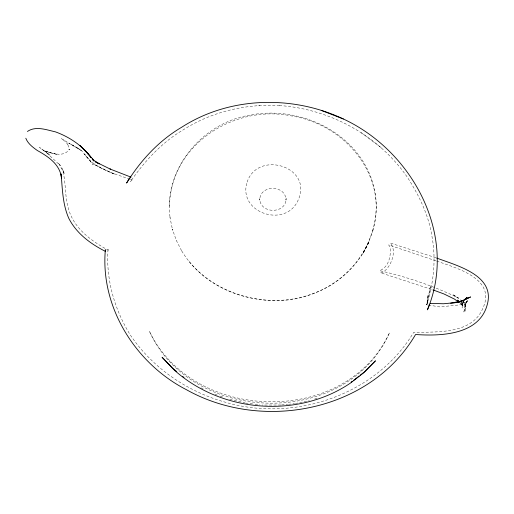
<?xml version="1.0" encoding="UTF-8"?>
<svg xmlns="http://www.w3.org/2000/svg" width="514" height="514" viewBox="0 0 514 514"><rect width="100%" height="100%" fill="white"/><g stroke="black" fill="none" stroke-linecap="round" stroke-linejoin="round"><path stroke-width="0.39" stroke-dasharray="2.57 1.93" d="M467.843 300.754L465.401 303.074L467.843 300.754L463.981 306.158L466.834 301.069L465.234 305.47L465.176 311.079L465.029 303.954L466.082 307.051L464.071 302.746L462.986 301.609M169.536 206.242C170.198 144.453 235.142 103.539 292.633 116.158C345.267 124.818 388.668 175.936 372.984 230.195L373.292 229.154L368.866 241.786L362.826 253.717L369.264 241.394C353.889 276.288 317.915 298.968 280.194 300.613C245.833 301.429 210.322 288.078 188.548 260.778M465.388 304.68L463.731 312.756L465.234 305.47M463.75 301.268L462.677 303.973L462.092 308.002L462.144 302.515L462.536 305.759L461.251 302.2L462.555 305.702L460.049 302.907M463.589 301.133L461.501 304.802L463.538 301.589M466.301 302.206L459.317 304.918L439.817 306.903L429.229 305.175M314.632 399.057L317.639 398.093M295.351 403.541L309.344 400.657M279.372 105.588L279.558 105.556C329.994 108.981 378.645 135.497 407.39 177.304C419.334 195.725 428.991 215.822 432.19 237.731C436.168 260.212 433.456 283.15 426.793 304.847L428.008 294.952L426.954 304.808L428.47 305.053M279.558 105.556C245.981 103.7 211.807 111.679 183.331 129.791C161.685 142.5 144.607 161.242 130.395 181.693L131.918 179.964L132.74 180.215L130.472 179.425M280.837 405.019L262.172 405.045M281.601 404.948L287.705 404.364M288.47 404.287L294.573 403.702M258.606 105.531L259.814 105.563M245.583 403.06L254.269 404.1M255.06 404.197L259.801 404.762M229.694 399.346L233.478 400.233M234.236 400.406L244.825 402.88M435.936 257.771L390.293 243.045C397.56 250.761 390.813 268.398 381.96 272.767L380.366 272.69L432.248 289.626M435.975 260.836L388.732 244.921L390.126 247.08C391.231 255.741 388.725 267.306 379.634 270.666C406.702 276.885 433.424 285.81 458.424 298.017L452.654 294.413L461.071 300.26M436.727 261.093C456.426 268.122 496.389 278.614 483.07 307.796C472.437 334.466 436.951 331.781 413.648 332.391C375.76 395.594 292.89 423.073 223.417 401.659C185.991 390.826 152.015 367.311 130.215 334.832C114.301 309.222 105.704 278.742 108.081 248.532L108.3 250.222C91.1 240.848 73.361 228.055 68.278 208.029C64.398 194.947 66.357 180.889 61.898 167.982L64.546 173.848L58.442 162.989L60.466 165.649L44.988 151.289L49.967 155.138L39.52 147.473L43.221 150.101L50.61 152.902L57.562 154.528L43.542 150.73C51.361 152.838 63.839 158.19 69.339 149.144L69.172 149.947L68.69 146.567L67.25 143.592L67.797 144.37L64.937 141.234L61.346 138.607L81.675 150.769L93.278 164.808L84.489 153.975C91.518 164.724 103.719 169.569 115.091 174.349L101.592 168.341L94.017 164.319L110.786 172.55L129.714 179.155M215.025 394.341L217.223 395.105M220.153 396.121L223.082 397.136M200.852 387.826L204.373 389.516M460.293 303.356L462.227 304.77L460.146 302.701M381.221 147.672L360.128 131.873M463.448 302.065L465.228 303.414L463.011 301.41M181.718 250.922C208.421 295.396 269.407 311.934 316.438 292.286C359.28 275.832 387.106 225.389 372.117 180.864C356.151 131.738 299.36 105.498 250.363 115.033C202.51 122.583 162.919 169.202 170.198 218.399L169.98 217.313L172.556 230.131L172.344 229.083L176.386 240.591M176.289 240.327L181.808 251.173M286.137 198.577L285.964 200.107C286.002 184.629 259.654 184.378 259.769 200.074L259.718 198.719C259.981 214.145 286.176 214.248 286.137 198.577M246.714 183.395C238.772 213.104 285.276 228.132 297.857 200.768C314.337 166.542 256.525 148.976 246.714 183.395M427.224 302.598L426.793 304.847L430.571 285.495L427.224 302.598M389.387 333.014C346.764 428.875 191.523 424.892 149.272 331.035C192.968 422.945 345.549 427.198 389.387 333.014M77.723 147.968L68.76 143.065L81.675 150.769L77.723 147.968"/><path stroke-width="0.77" d="M429.376 304.886L427.43 309.846C458.276 235.92 412.806 151.296 343.397 118.997C292.498 94.923 229.501 96.465 181.725 127.215C158.839 140.669 140.502 160.631 126.598 183.055L128.956 179.09L130.723 177.182M465.774 298.833L467.194 297.362L463.622 300.337L460.422 301.416M353.664 380.328L359.125 376.055M360.34 375.111L364.593 371.789L375.471 360.809L363.559 372.881L350.747 382.872C297.953 418.923 221.534 412.53 174.246 370.041L162.071 357.275L172.569 368.204L176.777 371.622M351.126 382.069L352.45 381.272M27.415 131.468C35.762 125.673 46.556 129.875 55.473 131.873C69.429 136.968 82.478 145.623 91.267 157.747M458.482 301.949L463.622 300.337L470.586 296.944L462.523 300.78L450.605 303.202L459.407 302.213L443.556 303.761L430.205 303.363M436.682 258.041C456.734 265.616 495.721 275.286 487.188 304.853C479.119 335.019 440.736 336.259 415.569 334.505C370.517 411.72 261.832 432.274 186.152 389.541L183.896 388.378C134.584 361.843 100.224 306.344 105.364 249.72L105.55 251.442C90.625 243.899 76.676 233.658 68.87 218.495C62.612 204.476 62.412 188.908 61.115 173.893L61.487 178.57C60.472 164.673 48.406 156.654 37.349 150.525C32.774 147.235 27.872 143.682 25.809 138.221M432.981 289.896L443.916 293.937L454.485 299.097L458.359 301.936M343.397 118.997L321.211 110.369M131.019 177.15L109.983 168.984L110.529 169.222L95.103 161.627L99.228 163.895L93.76 160.265L86.391 151.9L79.818 145.475L88.292 154.039L86.391 151.9L90.817 157.303M182.785 376.505L183.986 377.482M459.105 301.667L457.55 300.112L459.047 301.789M92.295 159.109L93.766 160.908M92.263 158.987L93.754 160.837"/></g></svg>
